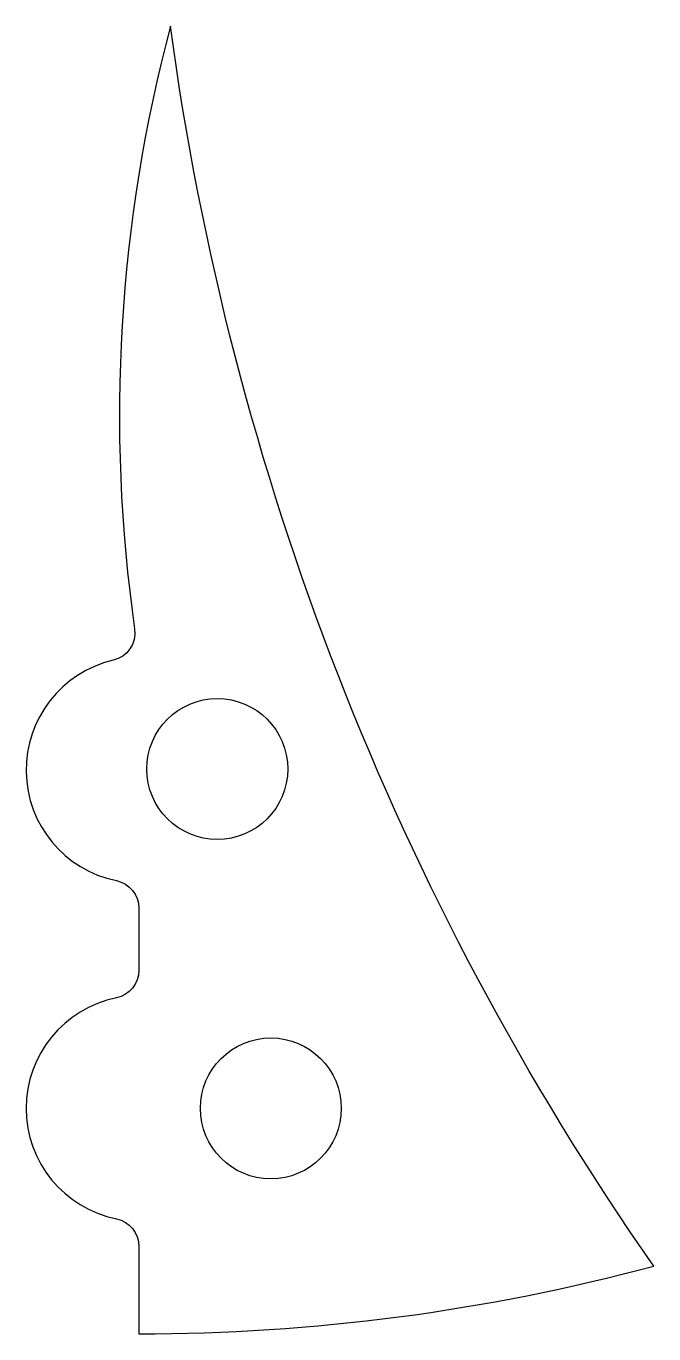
# Model space of a CAD drawing. Header units: inches. Extents: x 0.05 to 0.6, y -2.09 to -0.93.
import ezdxf

# ---------------------------------------------------------------- set-up
doc = ezdxf.new("R2010")
doc.units = ezdxf.units.IN
doc.header["$MEASUREMENT"] = 0

msp = doc.modelspace()

# ---------------------------------------------------------------- linework, layer by layer
msp.add_lwpolyline([(0.1243, -1.4922, 0.804312), (0.1272, -1.6876, -0.356394), (0.1472, -1.7121), (0.1472, -1.7671, -0.356394), (0.1272, -1.7916, 0.816497), (0.1272, -1.9876, -0.356394), (0.1472, -2.0121), (0.1472, -2.0896, 0.065543), (0.6039, -2.0295, -0.119402), (0.1752, -0.9297, 0.100937), (0.1434, -1.4644, -0.388353)], format="xyb", close=True)
for centre in [(0.2167, -1.5886), (0.2642, -1.8896)]:
    msp.add_circle(centre, 0.0625)

doc.saveas('drawing.dxf')
